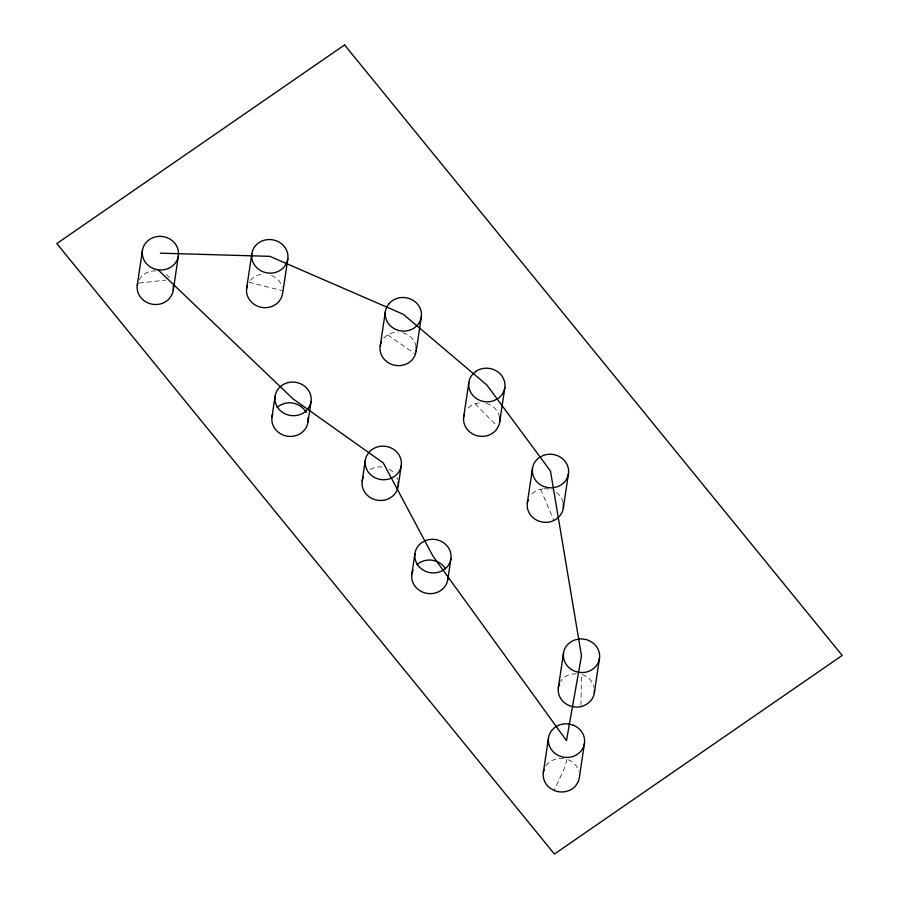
<?xml version="1.0" encoding="UTF-8"?>
<svg xmlns="http://www.w3.org/2000/svg" width="899" height="899" viewBox="0 0 899 899"><rect width="100%" height="100%" fill="white"/><g stroke="black" fill="none" stroke-linecap="round" stroke-linejoin="round"><path stroke-width="0.67" stroke-dasharray="4.5 3.37" d="M580.923 705.108L581.484 674.419L583.26 674.902A18.182 16.778 8.5 0 1 594.127 687.375M566.853 759.408L565.224 766.465L554.144 790.412M250.248 280.342L253.597 277.308L257.698 275.206L262.272 274.161M479.302 402.842L474.728 403.887A18.182 16.778 8.5 0 0 467.278 409.023M542.929 488.842L538.355 489.888A18.182 16.778 8.5 0 0 530.904 495.023M139.154 283.061L165.865 280.117M576.315 673.621L569.37 674.61A18.182 16.778 8.5 0 0 560.605 681.554M563.673 758.554L558.931 758.453L554.357 759.486A18.182 16.778 8.5 0 0 545.03 767.398M249.023 282.275L282.646 290.725M387.739 334.956L415.383 354.116M475.133 403.797L497.08 426.036M540.647 489.359L553.851 520.42M370.073 469.492A18.182 16.778 8.5 0 1 382.524 467.053M389.233 469.3A18.182 16.778 8.5 0 1 394.56 473.739M396.931 477.594A18.182 16.778 8.5 0 1 397.695 479.684M486.37 403.426A18.182 16.778 8.5 0 1 499.484 416.653M544.109 488.764A18.182 16.778 8.5 0 1 552.244 490.18M556.346 492.45A18.182 16.778 8.5 0 1 563.302 503.743M383.772 338.305A18.182 16.778 8.5 0 1 387.121 335.271L391.222 333.169L395.796 332.124A18.182 16.778 8.5 0 1 398.167 332.034M402.864 332.697A18.182 16.778 8.5 0 1 416.17 347.025M138.963 279.949A18.182 16.778 8.5 0 1 148.29 272.049L152.864 271.015A18.182 16.778 8.5 0 1 156.426 270.981M166.281 274.622A18.182 16.778 8.5 0 1 169.63 277.791M568.247 759.779A18.182 16.778 8.5 0 1 578.844 771.185M271.588 275.499A18.182 16.778 8.5 0 1 282.174 286.893"/><path stroke-width="1.35" d="M173.237 285.904A18.182 16.778 8.5 0 1 172.012 294.512L169.653 298.254A18.182 16.778 8.5 0 1 148.313 303.109A18.182 16.778 8.5 0 1 137.255 285.152L142.413 250.607M173.237 290.298L178.395 255.754L178.395 251.36A18.182 16.778 8.5 0 0 150.639 238.797A18.182 16.778 8.5 0 0 150.672 267.149A18.182 16.778 8.5 0 0 178.395 255.754M246.663 288.309L251.821 253.765A18.182 16.778 8.5 0 1 274.498 240.202A18.182 16.778 8.5 0 1 286.59 263.115L284.219 266.868A18.182 16.778 8.5 0 1 265.126 272.476A18.182 16.778 8.5 0 1 251.821 258.148L251.821 253.765M287.804 258.901L282.646 293.445L281.421 297.659L279.061 301.412A18.182 16.778 8.5 0 1 256.114 305.525A18.182 16.778 8.5 0 1 247.461 285.107M271.97 417.046L275.06 396.324M307.952 422.193L311.054 401.471M380.187 346.272L385.345 311.728M362.185 481.1L365.275 460.378M381.401 342.058A18.182 16.778 8.5 0 0 389.11 363.207A18.182 16.778 8.5 0 0 412.585 359.375L414.945 355.622L416.17 351.408L421.328 316.864M398.167 486.247L401.269 465.513M411.832 574.27L414.933 553.548M463.693 416.99L468.851 382.446M447.826 579.406L450.927 558.684M499.675 422.125L504.845 387.581M527.32 502.991L532.478 468.446M563.302 508.126L568.471 473.582M543.322 772.589L548.48 738.057M558.335 687.713L563.493 653.168M584.474 743.192L579.316 777.736A18.182 16.778 8.5 0 1 578.091 781.95L575.72 785.704A18.182 16.778 8.5 0 1 554.38 790.547L550.278 788.266A18.182 16.778 8.5 0 1 544.131 769.398M594.329 692.848L599.487 658.315M137.255 285.152L137.817 283.207M160.404 253.181L269.812 256.339L403.336 314.302L486.842 385.019L550.469 471.02L581.496 655.742L566.482 740.619L432.925 556.11L383.277 462.94L293.063 398.898L158.055 269.801M398.167 481.853A18.182 16.778 8.5 0 1 377.816 500.282A18.182 16.778 8.5 0 1 363.398 476.886M464.154 414.844A18.182 16.778 8.5 0 0 473.672 434.464A18.182 16.778 8.5 0 0 496.091 430.093L498.451 426.34A18.182 16.778 8.5 0 0 499.675 417.743M528.129 499.788A18.182 16.778 8.5 0 0 532.916 517.566A18.182 16.778 8.5 0 0 552.267 521.229L556.369 519.128L559.717 516.093L562.077 512.34A18.182 16.778 8.5 0 0 563.302 503.743M416.17 347.025A18.182 16.778 8.5 0 1 416.17 351.408M559.56 683.498A18.182 16.778 8.5 0 0 578.709 706.996C584.788 706.288 590.441 702.658 593.104 697.062A18.182 16.778 8.5 0 0 594.441 689.555M307.952 417.81A18.182 16.778 8.5 0 1 288.197 436.307A18.182 16.778 8.5 0 1 272.779 413.855M277.117 407.472A18.182 16.778 8.5 0 1 306.233 412.529M447.983 577.214A18.182 16.778 8.5 0 1 426.306 593.25A18.182 16.778 8.5 0 1 413.057 570.056M416.99 564.684A18.182 16.778 8.5 0 1 445.544 568.764M309.829 405.685L307.469 409.427A18.182 16.778 8.5 0 1 276.971 406.326A18.182 16.778 8.5 0 1 292.254 382.086A18.182 16.778 8.5 0 1 309.829 405.685M388.93 303.761L386.57 307.514A18.182 16.778 8.5 0 0 392.301 327.405A18.182 16.778 8.5 0 0 414.394 327.865L417.743 324.831A18.182 16.778 8.5 0 0 414.372 301.199A18.182 16.778 8.5 0 0 388.93 303.761M368.871 452.411L366.5 456.164A18.182 16.778 8.5 0 0 370.444 474.56A18.182 16.778 8.5 0 0 390.233 478.616L394.335 476.515A18.182 16.778 8.5 0 0 396.099 451.332A18.182 16.778 8.5 0 0 368.871 452.411M475.785 371.444L472.436 374.478A18.182 16.778 8.5 0 0 472.458 394.942A18.182 16.778 8.5 0 0 493.809 400.684L497.911 398.583A18.182 16.778 8.5 0 0 501.237 375.085A18.182 16.778 8.5 0 0 475.785 371.444M344.575 44.95L56.794 243.562L554.425 854.05L842.206 655.438L344.575 44.95M543.513 455.344L539.411 457.445A18.182 16.778 8.5 0 0 533.714 477.099A18.182 16.778 8.5 0 0 552.851 487.73L557.436 486.696A18.182 16.778 8.5 0 0 567.235 464.94A18.182 16.778 8.5 0 0 543.513 455.344M425.969 540.445L421.867 542.547A18.182 16.778 8.5 0 0 424.564 570.843A18.182 16.778 8.5 0 0 451.062 557.223A18.182 16.778 8.5 0 0 425.969 540.445M579.113 639.02L574.54 640.066A18.182 16.778 8.5 0 0 563.347 655.36A18.182 16.778 8.5 0 0 574.562 671.126L579.136 672.351A18.182 16.778 8.5 0 0 599.644 656.124A18.182 16.778 8.5 0 0 579.113 639.02M573.405 725.235L568.831 724.01A18.182 16.778 8.5 0 0 549.177 745.316A18.182 16.778 8.5 0 0 578.754 753.272A18.182 16.778 8.5 0 0 573.405 725.235"/></g></svg>
